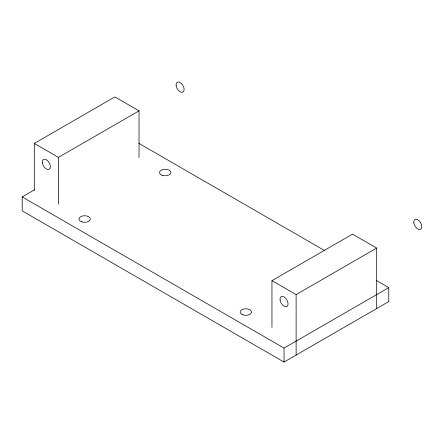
<?xml version="1.0" encoding="UTF-8"?>
<svg xmlns="http://www.w3.org/2000/svg" width="444" height="444" viewBox="0 0 444 444"><rect width="100%" height="100%" fill="white"/><g stroke="black" fill="none" stroke-linecap="round" stroke-linejoin="round"><path stroke-width="0.67" d="M34.282 190.154L34.282 143.429L114.852 96.914L139.022 110.867L139.022 157.598M34.282 143.429L58.453 157.381L139.022 110.867M376.162 280.342L388.772 287.623L388.772 301.576L284.038 362.049L22.2 210.878L22.2 196.92L34.771 189.666M271.956 327.372L271.956 280.647L352.519 234.132L376.69 248.085L376.69 308.558M271.956 280.647L296.126 294.6L376.69 248.085M22.2 196.92L284.038 348.09L388.772 287.623M138.944 143.384L324.514 250.527M296.126 294.6L296.126 355.072M284.038 348.09L284.038 362.049M58.453 157.381L58.453 204.107M280.059 300.016A5.694 3.291 60 0 0 286.58 306.654A5.694 3.291 60 0 0 285.475 298.063A5.694 3.291 60 0 0 280.059 300.016M42.391 162.798A5.694 3.291 60 0 0 48.907 169.436A5.694 3.291 60 0 0 47.808 160.845A5.694 3.291 60 0 0 42.391 162.798M413.814 222.966A5.694 3.291 60 0 0 420.407 229.404A5.694 3.291 60 0 0 419.092 220.735A5.694 3.291 60 0 0 413.814 222.966M176.146 85.748A5.694 3.291 60 0 0 182.739 92.191A5.694 3.291 60 0 0 181.418 83.516A5.694 3.291 60 0 0 176.146 85.748M81.79 221.861A5.694 3.291 0 0 0 90.337 219.014A5.694 3.291 0 0 0 81.79 216.167A5.694 3.291 0 0 0 81.79 221.861M162.354 175.347A5.694 3.291 0 0 0 170.901 172.5A5.694 3.291 0 0 0 162.354 169.652A5.694 3.291 0 0 0 162.354 175.347M242.43 314.707A5.694 3.291 0 0 0 251.437 312.382A5.694 3.291 0 0 0 243.445 309.041A5.694 3.291 0 0 0 242.43 314.707"/></g></svg>
